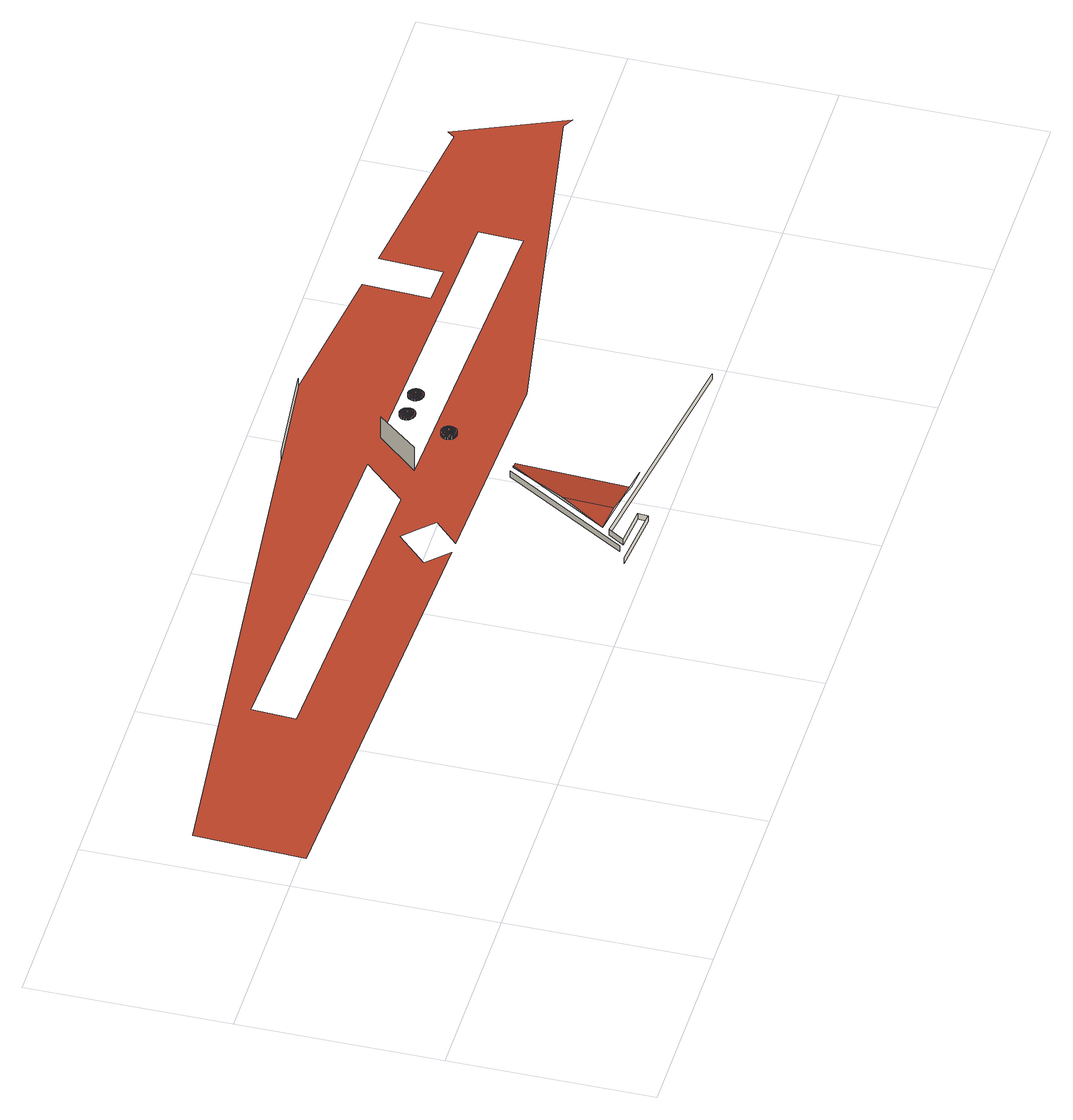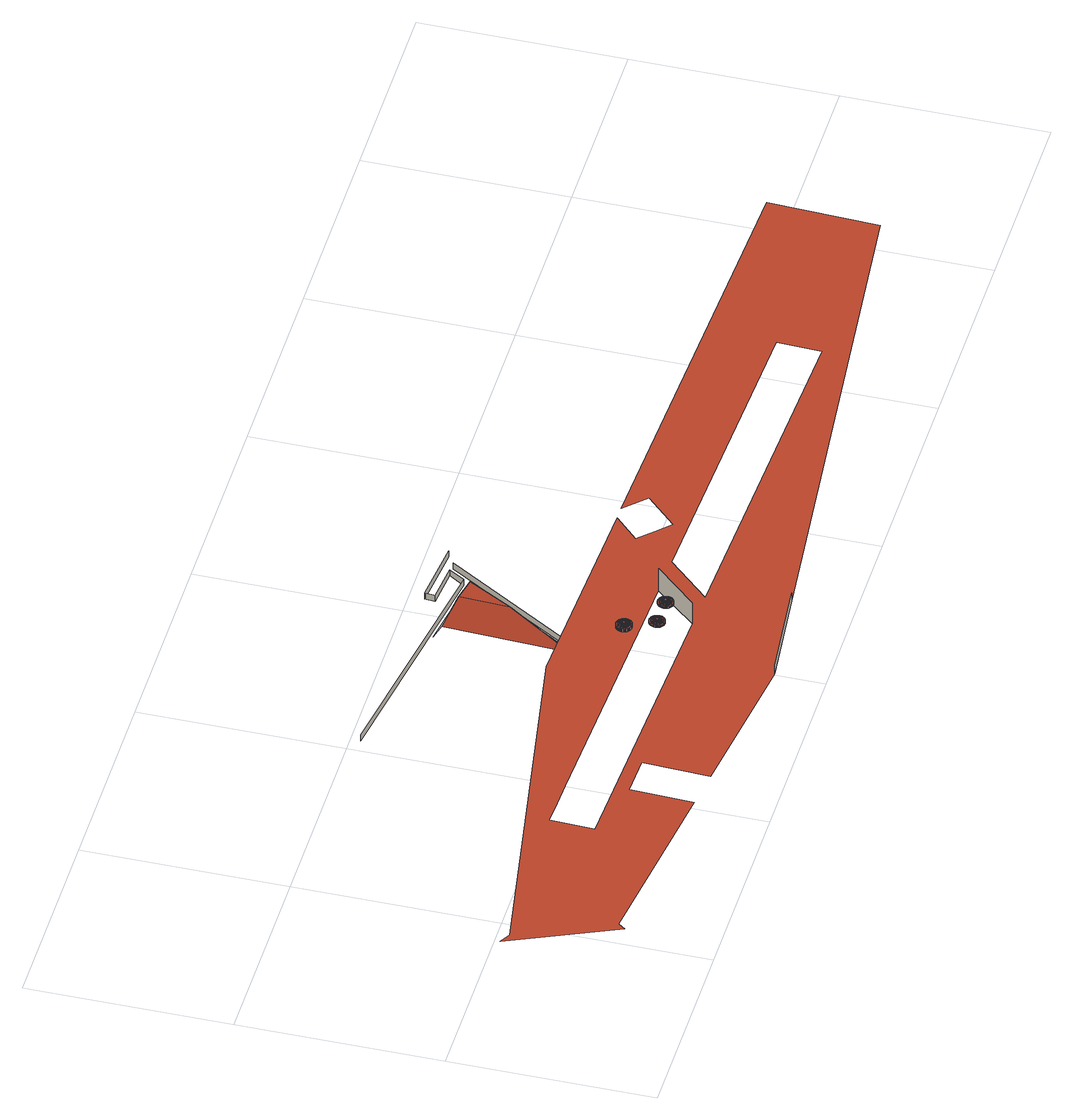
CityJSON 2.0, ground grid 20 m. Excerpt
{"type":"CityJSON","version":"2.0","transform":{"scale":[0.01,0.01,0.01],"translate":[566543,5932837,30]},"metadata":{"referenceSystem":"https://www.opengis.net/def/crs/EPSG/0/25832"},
"CityObjects":{
"building1":{"type":"Building","attributes":{"Grundfläche 2D":"5104.274283","Grundhöhe NN":"4.887"},"children":["building1-1","building1-2","building1-3","building1-4","building1-5","building1-6"],"geometry":[{"type":"MultiSurface","lod":"3","boundaries":[[[0,1,2,3]],[[4,5,6,7]],[[3,8,9,0]],[[7,9,8,4]],[[10,11,12]],[[10,12,13]],[[14,15,16,17]],[[10,13,18]],[[19,20,21,18,13,12,11]],[[1,22,23,24,25,2]],[[19,11,26]],[[21,27,18]],[[28,29,30,31]],[[32,33,34,35,36,37,38,39,40,41,42,43,44,45,46,47,48,49,50,51],[52,53,54,55],[56,57,58,59,29,28]],[[60,61,51,50]]],"semantics":{"surfaces":[{"type":"WallSurface"},{"type":"RoofSurface"}],"values":[0,0,0,0,0,1,0,0,1,0,0,0,0,1,0]}}]},
"building1-1":{"type":"BuildingInstallation","parents":["building1"],"geometry":[{"type":"MultiSurface","lod":"3","boundaries":[[[62,63,64,65,66,67,68,69,70,71,72,73,74,75,76,77,78,79,80,81,82,83,84,85,86,87,88,89,90,91,92,93,94,95,96,97,98,99,100,101,102,103,104,105,106,107,108,109,110,111,112,113,114,115,116,117,118,119,120,121,122,123,124,125,126,127,128,129,130,131,132,133,134,135,136,137,138,139,140],[141,142,143,144,145,146,147,148,149,150,151,152,153,154,155,156,157,158,159,160,161,162,163,164,165,166,167,168,169,170,171,172,173,174,175,176,177,178,179,180]],[[181,182,183,71,70,69]],[[183,184,72,71]],[[184,185,73,72]],[[186,187,188,67,66,65]],[[188,189,68,67]],[[189,181,69,68]],[[185,190,74,73]],[[190,191,75,74]],[[191,192,193,77,76,75]],[[193,194,78,77]],[[194,195,79,78]],[[195,196,197,81,80,79]],[[197,198,82,81]],[[198,199,83,82]],[[199,200,84,83]],[[200,201,85,84]],[[201,202,203,87,86,85]],[[203,204,88,87]],[[204,205,89,88]],[[205,206,90,89]],[[206,207,91,90]],[[207,208,92,91]],[[208,209,93,92]],[[209,210,94,93]],[[210,211,212,96,95,94]],[[212,213,214,98,97,96]],[[214,215,99,98]],[[215,216,100,99]],[[216,217,101,100]],[[217,218,102,101]],[[218,219,103,102]],[[219,220,104,103]],[[220,221,222,106,105,104]],[[222,223,224,108,107,106]],[[224,225,226,110,109,108]],[[226,227,111,110]],[[227,228,112,111]],[[228,229,113,112]],[[229,230,114,113]],[[230,231,232,116,115,114]],[[232,233,117,116]],[[233,234,118,117]],[[234,235,236,120,119,118]],[[236,237,238,122,121,120]],[[238,239,240,124,123,122]],[[240,241,242,126,125,124]],[[242,243,127,126]],[[243,244,128,127]],[[244,245,246,130,129,128]],[[246,247,131,130]],[[247,248,132,131]],[[248,249,250,134,133,132]],[[250,251,252,136,135,134]],[[252,253,254,138,137,136]],[[254,255,139,138]],[[255,256,140,139]],[[256,257,62,140]],[[257,258,63,62]],[[258,259,64,63]],[[259,186,65,64]]],"semantics":{"surfaces":[{"type":"RoofSurface"},{"type":"WallSurface"}],"values":[0,1,1,1,1,1,1,1,1,1,1,1,1,1,1,1,1,1,1,1,1,1,1,1,1,1,1,1,1,1,1,1,1,1,1,1,1,1,1,1,1,1,1,1,1,1,1,1,1,1,1,1,1,1,1,1,1,1,1,1,1]}}]},
"building1-2":{"type":"BuildingInstallation","parents":["building1"],"geometry":[{"type":"MultiSurface","lod":"3","boundaries":[[[260,261,262,263,264]],[[265,260,266,267]],[[264,266,260]],[[261,268,269,270,262]],[[268,271,272,273,269]],[[271,274,275,276,272]],[[274,277,278,279,275]],[[277,280,281,282,278]],[[280,283,284,285,281]],[[283,286,287,288,284]],[[287,286,289,290,291]],[[289,292,293,294,290]],[[292,295,296,297,293]],[[296,295,298,299,300]],[[298,301,302,303,299]],[[301,304,305,306,302]],[[304,307,308,309,305]],[[307,310,311,308]],[[310,312,313,314]],[[310,314,311]],[[313,312,315,316,317]],[[316,315,318,319,320]],[[318,321,322,323,319]],[[321,324,325,326,322]],[[324,327,328,329,325]],[[327,330,331,332,328]],[[330,333,334,335,331]],[[334,333,336,337,338]],[[336,339,340,341,337]],[[339,342,343,344,340]],[[342,345,346,347,343]],[[345,348,349,350,346]],[[349,348,351,352,353]],[[351,354,355,356,352]],[[354,357,358,359,355]],[[357,360,361,362,358]],[[360,363,364,365,361]],[[364,363,366,367,368]],[[366,369,370,367]],[[370,369,371,372,373]],[[371,374,375,376,372]],[[375,374,265,267,377]],[[264,263,262,378,379]],[[262,270,269,380,378]],[[269,273,272,381,380]],[[276,275,382,381,272]],[[279,278,383,382,275]],[[282,281,384,383,278]],[[281,285,284,385,384]],[[284,288,287,386,385]],[[291,290,387,386,287]],[[290,294,297,388,387]],[[293,297,294]],[[297,296,389,388]],[[300,299,303,390,389,296]],[[303,302,391,390]],[[306,305,392,391,302]],[[309,308,393,392,305]],[[308,311,314,394,393]],[[314,313,395,394]],[[317,316,396,395,313]],[[320,319,397,396,316]],[[323,322,326,398,397,319]],[[326,325,399,398]],[[329,328,400,399,325]],[[332,331,401,400,328]],[[335,334,402,401,331]],[[338,337,403,402,334]],[[341,340,404,403,337]],[[344,343,405,404,340]],[[347,346,406,405,343]],[[350,349,407,406,346]],[[353,352,408,407,349]],[[356,355,409,408,352]],[[355,359,358,410,409]],[[362,361,411,410,358]],[[361,365,364,412,411]],[[368,367,413,412,364]],[[367,370,414,413]],[[373,372,415,414,370]],[[376,375,416,415,372]],[[375,377,267,417,416]],[[266,264,379,417,267]],[[416,417,379,378,380,381,382,383,384,385,386,387,388,389,390,391,392,393,394,395,396,397,398,399,400,401,402,403,404,405,406,407,408,409,410,411,412,413,414,415]],[[261,260,175,174]],[[268,261,174,173]],[[374,371,178,177]],[[265,374,177,176]],[[260,265,176,175]],[[271,268,173,172]],[[274,271,172,171]],[[277,274,171,170]],[[280,277,170,169]],[[283,280,169,168]],[[286,283,168,167]],[[289,286,167,166]],[[292,289,166,165]],[[295,292,165,164]],[[298,295,164,163]],[[301,298,163,162]],[[304,301,162,161]],[[307,304,161,160]],[[310,307,160,159]],[[312,310,159,158]],[[315,312,158,157]],[[318,315,157,156]],[[321,318,156,155]],[[324,321,155,154]],[[327,324,154,153]],[[330,327,153,152]],[[333,330,152,151]],[[336,333,151,150]],[[339,336,150,149]],[[342,339,149,148]],[[345,342,148,147]],[[348,345,147,146]],[[351,348,146,145]],[[354,351,145,144]],[[357,354,144,143]],[[360,357,143,142]],[[363,360,142,141]],[[366,363,141,180]],[[369,366,180,179]],[[371,369,179,178]]],"semantics":{"surfaces":[{"type":"RoofSurface"},{"type":"WallSurface"}],"values":[0,0,0,0,0,0,0,0,0,0,0,0,0,0,0,0,0,0,0,0,0,0,0,0,0,0,0,0,0,0,0,0,0,0,0,0,0,0,0,0,0,0,0,0,0,0,0,0,0,0,0,0,0,0,0,0,0,0,0,0,0,0,0,0,0,0,0,0,0,0,0,0,0,0,0,0,0,0,0,0,0,0,0,0,1,1,1,1,1,1,1,1,1,1,1,1,1,1,1,1,1,1,1,1,1,1,1,1,1,1,1,1,1,1,1,1,1,1,1,1,1,1,1,1]}}]},
"building1-3":{"type":"BuildingInstallation","parents":["building1"],"geometry":[{"type":"MultiSurface","lod":"3","boundaries":[[[418,419,420,421,422]],[[423,418,424,425]],[[422,426,418]],[[418,426,424]],[[419,427,428,429,420]],[[427,430,431,432,428]],[[430,433,434,435,431]],[[434,433,436,437,438]],[[436,439,440,437]],[[440,439,441,442,443]],[[441,444,445,446,442]],[[444,447,448,449,445]],[[447,450,451,452,448]],[[450,453,454,455,451]],[[454,453,456,457,458]],[[456,459,460,461,457]],[[460,459,462,463,464]],[[463,462,465,466,467]],[[465,468,469,470,466]],[[469,468,471,472,473]],[[474,475,476,471]],[[471,476,472]],[[474,477,478,479,475]],[[478,477,480,481,482]],[[480,483,484,485,481]],[[484,483,486,487,488]],[[486,489,490,491,487]],[[489,492,493,494,490]],[[492,495,496,497,493]],[[495,498,499,500,496]],[[498,501,502,503,499]],[[502,501,504,505,506]],[[505,504,507,508,509]],[[507,510,511,512,508]],[[510,513,514,515,511]],[[513,516,517,518,514]],[[516,519,520,521,517]],[[519,522,523,524,520]],[[522,525,526,527,523]],[[525,528,529,530,526]],[[528,531,532,533,529]],[[532,531,534,535,536]],[[535,534,423,425,537]],[[421,420,538,539,422]],[[420,429,428,540,538]],[[432,431,541,540,428]],[[435,434,542,541,431]],[[434,438,437,543,542]],[[437,440,544,543]],[[443,442,545,544,440]],[[446,445,546,545,442]],[[449,448,547,546,445]],[[448,452,451,548,547]],[[455,454,549,548,451]],[[458,457,550,549,454]],[[461,460,551,550,457]],[[464,463,467,552,553,551,460]],[[466,552,467]],[[470,469,554,552,466]],[[473,472,555,554,469]],[[476,475,479,556,557,555,472]],[[478,482,556,479]],[[482,481,558,556]],[[485,484,559,558,481]],[[488,487,560,559,484]],[[487,491,490,561,560]],[[494,493,562,561,490]],[[497,496,563,562,493]],[[496,500,499,503,564,563]],[[503,502,565,564]],[[506,505,566,565,502]],[[509,508,567,566,505]],[[512,511,568,567,508]],[[511,515,514,569,568]],[[514,518,517,570,569]],[[521,520,571,570,517]],[[524,523,572,571,520]],[[527,526,573,572,523]],[[530,529,574,573,526]],[[529,533,532,575,574]],[[536,535,576,575,532]],[[537,425,577,576,535]],[[424,426,422,539,577,425]],[[576,577,539,538,540,541,542,543,544,545,546,547,548,549,550,551,553,552,554,555,557,556,558,559,560,561,562,563,564,565,566,567,568,569,570,571,572,573,574,575]],[[459,456,578,579]],[[462,459,579,580]],[[465,462,580,581]],[[468,465,581,582]],[[471,468,582,583]],[[419,418,584,585]],[[427,419,585,586]],[[534,531,587,588]],[[423,534,588,589]],[[418,423,589,584]],[[430,427,586,590]],[[433,430,590,591]],[[436,433,591,592]],[[439,436,592,593]],[[441,439,593,594]],[[444,441,594,595]],[[447,444,595,596]],[[450,447,596,597]],[[453,450,597,598]],[[456,453,598,578]],[[474,471,583,599]],[[477,474,599,600]],[[480,477,600,601]],[[483,480,601,602]],[[486,483,602,603]],[[489,486,603,604]],[[492,489,604,605]],[[495,492,605,606]],[[498,495,606,607]],[[501,498,607,608]],[[504,501,608,609]],[[507,504,609,610]],[[510,507,610,611]],[[510,611,612,513]],[[516,513,612,613]],[[519,516,613,614]],[[522,519,614,615]],[[525,522,615,616]],[[528,525,616,617]],[[531,528,617,587]]],"semantics":{"surfaces":[{"type":"RoofSurface"},{"type":"WallSurface"}],"values":[0,0,0,0,0,0,0,0,0,0,0,0,0,0,0,0,0,0,0,0,0,0,0,0,0,0,0,0,0,0,0,0,0,0,0,0,0,0,0,0,0,0,0,0,0,0,0,0,0,0,0,0,0,0,0,0,0,0,0,0,0,0,0,0,0,0,0,0,0,0,0,0,0,0,0,0,0,0,0,0,0,0,0,0,1,1,1,1,1,1,1,1,1,1,1,1,1,1,1,1,1,1,1,1,1,1,1,1,1,1,1,1,1,1,1,1,1,1,1,1,1,1,1,1]}}]},
"building1-4":{"type":"BuildingInstallation","parents":["building1"],"geometry":[{"type":"MultiSurface","lod":"3","boundaries":[[[618,619,620,621,622,623,624,625,626,627,628,629,630,631,632,633,634,635,636,637,638,639,640,641,642,643,644,645,646,647,648,649,650,651,652,653,654,655,656,657,658,659,660,661,662,663,664,665,666,667,668,669,670,671,672,673,674,675,676,677,678,679,680,681,682,683,684,685,686,687,688,689,690,691,692,693,694,695,696],[617,616,615,614,613,612,611,610,609,608,607,606,605,604,603,602,601,600,599,583,582,581,580,579,578,598,597,596,595,594,593,592,591,590,586,585,584,589,588,587]],[[697,698,699,623,622,621]],[[699,700,624,623]],[[700,701,625,624]],[[702,703,704,696,695,694]],[[704,705,706,619,618,696]],[[706,707,620,619]],[[707,697,621,620]],[[701,708,709,627,626,625]],[[709,710,628,627]],[[710,711,629,628]],[[711,712,713,631,630,629]],[[713,714,632,631]],[[714,715,633,632]],[[715,716,634,633]],[[635,634,716,717]],[[717,718,636,635]],[[719,720,721,639,638,637]],[[721,722,723,641,640,639]],[[723,724,725,643,642,641]],[[725,726,644,643]],[[726,727,645,644]],[[727,728,646,645]],[[718,719,637,636]],[[728,729,647,646]],[[729,730,648,647]],[[730,731,649,648]],[[731,732,650,649]],[[732,733,651,650]],[[733,734,735,653,652,651]],[[735,736,654,653]],[[736,737,655,654]],[[737,738,656,655]],[[738,739,657,656]],[[739,740,741,659,658,657]],[[741,742,660,659]],[[742,743,661,660]],[[743,744,745,663,662,661]],[[745,746,664,663]],[[746,747,665,664]],[[747,748,666,665]],[[748,749,667,666]],[[749,750,751,669,668,667]],[[751,752,753,671,670,669]],[[753,754,672,671]],[[754,755,673,672]],[[755,756,674,673]],[[756,757,675,674]],[[757,758,759,677,676,675]],[[759,760,761,679,678,677]],[[761,762,680,679]],[[681,680,762,763]],[[763,764,765,683,682,681]],[[765,766,684,683]],[[766,767,685,684]],[[767,768,686,685]],[[768,769,687,686]],[[769,770,688,687]],[[770,771,689,688]],[[771,772,690,689]],[[772,773,774,692,691,690]],[[774,775,702,694,693,692]]],"semantics":{"surfaces":[{"type":"RoofSurface"},{"type":"WallSurface"}],"values":[0,1,1,1,1,1,1,1,1,1,1,1,1,1,1,1,1,1,1,1,1,1,1,1,1,1,1,1,1,1,1,1,1,1,1,1,1,1,1,1,1,1,1,1,1,1,1,1,1,1,1,1,1,1,1,1,1,1,1,1,1,1]}}]},
"building1-5":{"type":"BuildingInstallation","parents":["building1"],"geometry":[{"type":"MultiSurface","lod":"3","boundaries":[[[776,777,778,779,780]],[[781,776,782,783]],[[780,784,776]],[[776,784,782]],[[777,785,786,787,778]],[[785,788,789,790,786]],[[788,791,792,793,789]],[[791,794,795,796,792]],[[794,797,798,799,795]],[[797,800,801,802,798]],[[801,800,803,804,805]],[[804,803,806,807,808]],[[806,809,810,811,807]],[[809,812,813,814,810]],[[813,812,815,816,817]],[[815,818,819,820,816]],[[818,821,822,823,819]],[[821,824,825,826,822]],[[824,827,828,829,825]],[[827,830,831,832,828]],[[831,830,833,834,835]],[[833,836,837,838,834]],[[836,839,840,841,837]],[[839,842,843,844,840]],[[843,842,845,846,847]],[[845,848,849,850,846]],[[848,851,852,853,849]],[[852,851,854,855,856]],[[855,854,857,858,859]],[[857,860,861,862,858]],[[860,863,864,865,861]],[[863,866,867,868,864]],[[867,866,869,870,871]],[[869,872,873,874,870]],[[872,875,876,877,873]],[[875,878,879,880,876]],[[878,881,882,883,879]],[[882,881,884,885,886]],[[884,887,888,885]],[[888,887,889,890,891]],[[889,892,893,894,890]],[[892,781,783,895,893]],[[780,779,778,896,897]],[[778,787,786,898,896]],[[790,789,899,898,786]],[[793,792,900,899,789]],[[796,795,901,900,792]],[[795,799,798,902,901]],[[798,802,801,903,902]],[[805,804,904,903,801]],[[808,807,905,904,804]],[[807,811,814,906,905]],[[810,814,811]],[[814,813,907,906]],[[817,816,820,908,907,813]],[[820,819,909,908]],[[819,823,822,910,909]],[[826,825,911,910,822]],[[825,829,828,912,911]],[[828,832,831,913,912]],[[831,835,834,914,913]],[[838,837,915,914,834]],[[841,840,916,915,837]],[[844,843,917,916,840]],[[847,846,918,917,843]],[[846,850,849,919,918]],[[853,852,856,920,921,919,849]],[[855,920,856]],[[855,859,858,922,920]],[[862,861,923,922,858]],[[865,864,924,923,861]],[[868,867,925,924,864]],[[871,870,926,925,867]],[[874,873,927,926,870]],[[873,877,876,928,927]],[[880,879,929,928,876]],[[879,883,882,930,929]],[[882,886,885,931,930]],[[885,888,932,931]],[[891,890,933,932,888]],[[890,894,893,934,933]],[[895,783,935,934,893]],[[783,782,784,780,897,935]],[[928,929,930,931,932,933,934,935,897,896,898,899,900,901,902,903,904,905,906,907,908,909,910,911,912,913,914,915,916,917,918,919,921,920,922,923,924,925,926,927]],[[788,785,936,937]],[[791,788,937,938]],[[794,791,938,939]],[[797,794,939,940]],[[800,797,940,941]],[[777,776,942,943]],[[785,777,943,936]],[[892,889,944,945]],[[781,892,945,946]],[[776,781,946,942]],[[803,800,941,947]],[[806,803,947,948]],[[809,806,948,949]],[[812,809,949,950]],[[815,812,950,951]],[[818,815,951,952]],[[821,818,952,953]],[[824,821,953,954]],[[827,824,954,955]],[[830,827,955,956]],[[833,830,956,957]],[[836,833,957,958]],[[839,836,958,959]],[[842,839,959,960]],[[845,842,960,961]],[[848,845,961,962]],[[851,848,962,963]],[[854,851,963,964]],[[857,854,964,965]],[[860,857,965,966]],[[863,860,966,967]],[[866,863,967,968]],[[869,866,968,969]],[[872,869,969,970]],[[875,872,970,971]],[[878,875,971,972]],[[881,878,972,973]],[[884,881,973,974]],[[887,884,974,975]],[[889,887,975,944]]],"semantics":{"surfaces":[{"type":"RoofSurface"},{"type":"WallSurface"}],"values":[0,0,0,0,0,0,0,0,0,0,0,0,0,0,0,0,0,0,0,0,0,0,0,0,0,0,0,0,0,0,0,0,0,0,0,0,0,0,0,0,0,0,0,0,0,0,0,0,0,0,0,0,0,0,0,0,0,0,0,0,0,0,0,0,0,0,0,0,0,0,0,0,0,0,0,0,0,0,0,0,0,0,0,0,1,1,1,1,1,1,1,1,1,1,1,1,1,1,1,1,1,1,1,1,1,1,1,1,1,1,1,1,1,1,1,1,1,1,1,1,1,1,1,1]}}]},
"building1-6":{"type":"BuildingInstallation","parents":["building1"],"geometry":[{"type":"MultiSurface","lod":"3","boundaries":[[[976,977,978,979,980,981,982,983,984,985,986,987,988,989,990,991,992,993,994,995,996,997,998,999,1000,1001,1002,1003,1004,1005,1006,1007,1008,1009,1010,1011,1012,1013,1014,1015,1016,1017,1018,1019,1020,1021,1022,1023,1024,1025,1026,1027,1028,1029,1030,1031,1032,1033,1034,1035,1036,1037,1038,1039,1040,1041,1042,1043,1044,1045,1046,1047,1048,1049,1050,1051,1052,1053,1054,1055],[973,972,971,970,969,968,967,966,965,964,963,962,961,960,959,958,957,956,955,954,953,952,951,950,949,948,947,941,940,939,938,937,936,943,942,946,945,944,975,974]],[[984,983,1056,1057]],[[985,984,1057,1058]],[[986,985,1058,1059]],[[987,986,1059,1060]],[[1061,981,980,979,1062,1063]],[[982,981,1061,1064]],[[983,982,1064,1056]],[[1065,989,988,987,1060,1066]],[[1067,991,990,989,1065,1068]],[[992,991,1067,1069]],[[993,992,1069,1070]],[[1071,995,994,993,1070,1072]],[[996,995,1071,1073]],[[997,996,1073,1074]],[[1075,999,998,997,1074,1076]],[[1077,1001,1000,999,1075,1078]],[[1079,1003,1002,1001,1077,1080]],[[1081,1005,1004,1003,1079,1082]],[[1083,1007,1006,1005,1081,1084]],[[1008,1007,1083,1085]],[[1009,1008,1085,1086]],[[1087,1011,1010,1009,1086,1088]],[[1012,1011,1087,1089]],[[1013,1012,1089,1090]],[[1014,1013,1090,1091]],[[1015,1014,1091,1092]],[[1016,1015,1092,1093]],[[1017,1016,1093,1094]],[[1095,1019,1018,1017,1094,1096]],[[1097,1021,1020,1019,1095,1098]],[[1022,1021,1097,1099]],[[1023,1022,1099,1100]],[[1024,1023,1100,1101]],[[1025,1024,1101,1102]],[[1026,1025,1102,1103]],[[1027,1026,1103,1104]],[[1028,1027,1104,1105]],[[1029,1028,1105,1106]],[[1107,1031,1030,1029,1106,1108]],[[1032,1031,1107,1109]],[[1033,1032,1109,1110]],[[1111,1035,1034,1033,1110,1112]],[[1113,1037,1036,1035,1111,1114]],[[1038,1037,1113,1115]],[[1039,1038,1115,1116]],[[1117,1041,1040,1039,1116,1118]],[[1042,1041,1117,1119]],[[1043,1042,1119,1120]],[[1121,1045,1044,1043,1120,1122]],[[1046,1045,1121,1123]],[[1047,1046,1123,1124]],[[1125,1049,1048,1047,1124,1126]],[[1050,1049,1125,1127]],[[1051,1050,1127,1128]],[[1129,1053,1052,1051,1128,1130]],[[1054,1053,1129,1131]],[[1055,1054,1131,1132]],[[976,1055,1132,1133]],[[977,976,1133,1134]],[[978,977,1134,1135]],[[979,978,1135,1062]]],"semantics":{"surfaces":[{"type":"RoofSurface"},{"type":"WallSurface"}],"values":[0,1,1,1,1,1,1,1,1,1,1,1,1,1,1,1,1,1,1,1,1,1,1,1,1,1,1,1,1,1,1,1,1,1,1,1,1,1,1,1,1,1,1,1,1,1,1,1,1,1,1,1,1,1,1,1,1,1,1,1,1,1]}}]}
},
"vertices":[
[5410,289,73],[5509,450,73],[5509,450,141],[5410,289,141],[5785,155,141],[5160,215,141],[5160,215,73],[5785,155,73],[5794,252,141],[5794,252,73],[5523,511,141],[5973,443,141],[5781,472,168],[5803,966,168],[6069,1530,73],[5312,298,73],[5312,298,141],[6069,1530,141],[6011,1304,141],[6164,415,114],[6214,1524,114],[6148,1527,123],[5514,449,73],[7858,99,73],[7858,99,141],[5514,449,141],[6356,386,141],[6148,1527,141],[5894,2711,430],[5531,2295,430],[5531,2295,702],[5894,2711,680],[61,2934,430],[18,1851,430],[4503,1671,430],[4294,1880,430],[4600,2186,430],[4736,2050,430],[4875,1911,430],[4880,1906,430],[4639,1665,430],[6826,1578,430],[10539,2217,430],[10650,2158,430],[10190,3214,430],[10136,3142,430],[8314,3373,430],[8289,2749,430],[7898,2764,430],[7924,3423,430],[6385,3618,430],[5357,3507,430],[5104,2312,430],[1887,2441,430],[1905,2871,430],[5502,2726,430],[8908,2590,430],[8891,2160,430],[8650,2170,430],[8394,2180,430],[6385,3618,531],[5357,3507,531],
[6009,2545,709],[6007,2546,709],[5999,2550,709],[5996,2551,709],[5987,2553,709],[5985,2554,709],[5975,2554,709],[5973,2554,709],[5964,2554,709],[5961,2553,709],[5952,2551,709],[5950,2551,709],[5941,2547,709],[5939,2546,709],[5931,2541,709],[5929,2540,709],[5922,2533,709],[5920,2532,709],[5914,2525,709],[5912,2523,709],[5907,2515,709],[5906,2513,709],[5903,2504,709],[5902,2502,709],[5899,2493,709],[5899,2490,709],[5898,2483,709],[5898,2479,709],[5899,2467,709],[5900,2465,709],[5902,2455,709],[5903,2453,709],[5906,2444,709],[5908,2442,709],[5913,2434,709],[5914,2433,709],[5920,2425,709],[5922,2424,709],[5930,2418,709],[5931,2417,709],[5940,2412,709],[5942,2411,709],[5951,2407,709],[5953,2407,709],[5962,2404,709],[5964,2404,709],[5974,2404,709],[5976,2404,709],[5986,2404,709],[5988,2405,709],[5997,2407,709],[5999,2408,709],[6008,2412,709],[6010,2413,709],[6018,2418,709],[6020,2420,709],[6027,2426,709],[6029,2428,709],[6035,2435,709],[6036,2437,709],[6041,2445,709],[6042,2447,709],[6045,2456,709],[6046,2458,709],[6048,2468,709],[6048,2470,709],[6049,2479,709],[6048,2489,709],[6048,2491,709],[6046,2500,709],[6045,2503,709],[6042,2512,709],[6041,2514,709],[6035,2522,709],[6034,2524,709],[6028,2531,709],[6027,2533,709],[6019,2539,709],[6018,2540,709],[6021,2514,709],[6026,2506,709],[6030,2498,709],[6032,2489,709],[6033,2479,709],[6032,2470,709],[6030,2461,709],[6027,2452,709],[6022,2444,709],[6016,2437,709],[6009,2431,709],[6001,2426,709],[5992,2423,709],[5983,2420,709],[5974,2420,709],[5965,2420,709],[5956,2422,709],[5947,2426,709],[5939,2431,709],[5932,2437,709],[5926,2444,709],[5921,2452,709],[5917,2460,709],[5915,2469,709],[5914,2479,709],[5915,2488,709],[5917,2497,709],[5921,2506,709],[5925,2514,709],[5931,2521,709],[5938,2527,709],[5946,2532,709],[5955,2535,709],[5964,2538,709],[5973,2538,709],[5982,2538,709],[5992,2536,709],[6000,2532,709],[6008,2527,709],[6015,2521,709],[5973,2554,688],[5964,2554,688],[5961,2553,688],[5952,2551,688],[5950,2551,688],[5996,2551,688],[5987,2553,688],[5985,2554,688],[5975,2554,688],[5941,2547,688],[5939,2546,688],[5931,2541,688],[5929,2540,688],[5922,2533,689],[5920,2532,689],[5914,2525,689],[5912,2523,689],[5907,2515,690],[5906,2513,690],[5903,2504,690],[5902,2502,690],[5899,2493,691],[5899,2490,691],[5898,2483,691],[5898,2479,692],[5899,2467,692],[5900,2465,692],[5902,2455,693],[5903,2453,693],[5906,2444,693],[5908,2442,694],[5913,2434,694],[5914,2433,694],[5920,2425,694],[5922,2424,694],[5930,2418,695],[5931,2417,695],[5940,2412,695],[5942,2411,695],[5951,2407,695],[5953,2407,695],[5962,2404,695],[5964,2404,695],[5974,2404,695],[5976,2404,695],[5986,2404,695],[5988,2405,695],[5997,2407,695],[5999,2408,695],[6008,2412,695],[6010,2413,695],[6018,2418,694],[6020,2420,694],[6027,2426,694],[6029,2428,694],[6035,2435,694],[6036,2437,694],[6041,2445,693],[6042,2447,693],[6045,2456,692],[6046,2458,692],[6048,2468,692],[6048,2470,692],[6049,2479,691],[6048,2489,691],[6048,2491,691],[6046,2500,690],[6045,2503,690],[6042,2512,690],[6041,2514,690],[6035,2522,689],[6034,2524,689],[6028,2531,689],[6027,2533,688],[6019,2539,688],[6018,2540,688],[6009,2545,688],[6007,2546,688],[5999,2550,688],
[5973,2538,721],[5964,2538,721],[5967,2517,729],[5969,2517,729],[5973,2517,729],[5982,2538,721],[5975,2517,729],[5979,2517,729],[5955,2535,721],[5962,2515,729],[5963,2516,729],[5946,2532,721],[5956,2513,729],[5958,2514,729],[5938,2527,721],[5951,2510,729],[5952,2511,729],[5931,2521,721],[5946,2506,729],[5948,2507,729],[5925,2514,721],[5943,2501,729],[5944,2503,729],[5921,2506,721],[5939,2496,729],[5940,2498,729],[5917,2497,721],[5937,2491,729],[5938,2492,729],[5915,2488,721],[5936,2485,729],[5936,2487,729],[5914,2479,721],[5935,2479,729],[5935,2480,729],[5915,2469,721],[5936,2473,729],[5935,2477,729],[5917,2460,721],[5937,2467,729],[5936,2471,729],[5921,2452,721],[5940,2462,729],[5938,2465,729],[5926,2444,721],[5943,2456,729],[5941,2460,729],[5932,2437,721],[5947,2452,729],[5944,2455,729],[5939,2431,721],[5951,2448,729],[5947,2426,721],[5956,2445,729],[5953,2447,729],[5956,2422,721],[5962,2443,729],[5958,2444,729],[5965,2420,721],[5968,2441,729],[5964,2442,729],[5974,2420,721],[5974,2441,729],[5969,2441,729],[5983,2420,721],[5980,2441,729],[5976,2441,729],[5992,2423,721],[5985,2443,729],[5981,2442,729],[6001,2426,721],[5991,2445,729],[5987,2443,729],[6009,2431,721],[5996,2448,729],[5993,2446,729],[6016,2437,721],[6001,2452,729],[5997,2449,729],[6022,2444,721],[6005,2457,729],[6002,2453,729],[6027,2452,721],[6008,2462,729],[6006,2458,729],[6030,2461,721],[6010,2467,729],[6008,2463,729],[6032,2470,721],[6011,2473,729],[6010,2469,729],[6033,2479,721],[6012,2479,729],[6011,2475,729],[6032,2489,721],[6011,2485,729],[6011,2483,729],[6030,2498,721],[6010,2491,729],[6010,2489,729],[6026,2506,721],[6007,2496,729],[6008,2495,729],[6021,2514,721],[6004,2502,729],[6005,2500,729],[6015,2521,721],[6000,2506,729],[6002,2505,729],[6008,2527,721],[5996,2510,729],[6000,2532,721],[5991,2513,729],[5992,2512,729],[5992,2536,721],[5985,2515,729],[5987,2515,729],[5981,2516,729],[5971,2495,732],[5973,2495,732],[5969,2494,732],[5966,2493,732],[5964,2492,732],[5962,2490,732],[5961,2488,732],[5959,2486,732],[5958,2484,732],[5958,2481,732],[5958,2479,732],[5958,2476,732],[5958,2474,732],[5959,2472,732],[5961,2470,732],[5962,2468,732],[5964,2466,732],[5966,2465,732],[5969,2464,732],[5971,2463,732],[5974,2463,732],[5976,2463,732],[5979,2464,732],[5981,2465,732],[5983,2466,732],[5985,2468,732],[5986,2470,732],[5988,2472,732],[5989,2474,732],[5989,2477,732],[5989,2479,732],[5989,2482,732],[5989,2484,732],[5988,2486,732],[5986,2488,732],[5985,2490,732],[5983,2492,732],[5981,2493,732],[5978,2494,732],[5976,2495,732],
[6098,2178,477],[6088,2178,477],[6092,2157,485],[6094,2157,485],[6098,2157,485],[6107,2178,477],[6100,2157,485],[6104,2157,485],[6099,2157,485],[6079,2175,477],[6086,2155,485],[6088,2156,485],[6071,2172,477],[6081,2153,485],[6082,2154,485],[6063,2167,477],[6075,2150,485],[6077,2151,485],[6056,2161,477],[6071,2146,485],[6072,2147,485],[6050,2154,477],[6067,2141,485],[6045,2146,477],[6064,2136,485],[6065,2138,485],[6042,2137,477],[6062,2131,485],[6062,2132,485],[6039,2128,477],[6060,2125,485],[6061,2126,485],[6039,2119,477],[6060,2119,485],[6060,2121,485],[6040,2109,477],[6060,2113,485],[6060,2117,485],[6042,2100,477],[6062,2107,485],[6061,2111,485],[6045,2092,477],[6064,2101,485],[6062,2105,485],[6050,2084,477],[6067,2096,485],[6065,2100,485],[6056,2077,477],[6071,2092,485],[6068,2095,485],[6063,2071,477],[6076,2088,485],[6072,2091,485],[6071,2066,477],[6081,2085,485],[6077,2087,485],[6080,2062,477],[6086,2083,485],[6082,2084,485],[6089,2060,477],[6092,2081,485],[6088,2082,485],[6098,2060,477],[6098,2081,485],[6094,2081,485],[6108,2060,477],[6104,2081,485],[6100,2081,485],[6117,2063,477],[6110,2083,485],[6106,2082,485],[6125,2066,477],[6116,2085,485],[6112,2083,485],[6133,2071,477],[6121,2088,485],[6117,2086,485],[6140,2077,477],[6125,2092,485],[6122,2089,485],[6146,2084,477],[6129,2097,485],[6126,2093,485],[6151,2092,477],[6132,2102,485],[6130,2098,485],[6155,2101,477],[6134,2107,485],[6133,2103,485],[6157,2110,477],[6136,2113,485],[6135,2109,485],[6157,2119,477],[6136,2119,485],[6136,2115,485],[6157,2129,477],[6136,2125,485],[6136,2123,485],[6154,2138,477],[6134,2131,485],[6135,2129,485],[6151,2146,477],[6132,2137,485],[6133,2135,485],[6146,2154,477],[6129,2142,485],[6130,2140,485],[6140,2161,477],[6125,2146,485],[6126,2145,485],[6133,2167,477],[6120,2150,485],[6122,2149,485],[6125,2172,477],[6115,2153,485],[6117,2152,485],[6116,2175,477],[6110,2155,485],[6111,2155,485],[6106,2156,485],[6095,2135,488],[6098,2135,488],[6093,2134,488],[6091,2133,488],[6089,2132,488],[6087,2130,488],[6085,2128,488],[6084,2126,488],[6083,2124,488],[6082,2121,488],[6082,2119,488],[6082,2116,488],[6083,2114,488],[6084,2112,488],[6087,2108,488],[6085,2110,488],[6089,2106,488],[6091,2105,488],[6096,2103,488],[6093,2104,488],[6098,2103,488],[6101,2103,488],[6103,2104,488],[6105,2105,488],[6107,2106,488],[6109,2108,488],[6111,2110,488],[6112,2112,488],[6113,2114,488],[6114,2117,488],[6114,2119,488],[6114,2121,488],[6113,2124,488],[6112,2126,488],[6111,2128,488],[6109,2130,488],[6107,2132,488],[6105,2133,488],[6103,2134,488],[6100,2135,488],[6042,2100,465],[6045,2092,465],[6050,2084,465],[6056,2077,465],[6063,2071,465],[6071,2066,465],[6098,2178,465],[6088,2178,465],[6079,2175,465],[6125,2172,465],[6116,2175,465],[6107,2178,465],[6071,2172,465],[6063,2167,465],[6056,2161,465],[6050,2154,465],[6045,2146,465],[6042,2137,465],[6039,2128,465],[6039,2119,465],[6040,2109,465],[6080,2062,465],[6089,2060,465],[6098,2060,465],[6108,2060,465],[6117,2063,465],[6125,2066,465],[6133,2071,465],[6140,2077,465],[6146,2084,465],[6151,2092,465],[6155,2101,465],[6157,2110,465],[6157,2119,465],[6157,2129,465],[6154,2138,465],[6151,2146,465],[6146,2154,465],[6140,2161,465],[6133,2167,465],
[6112,2193,465],[6109,2193,465],[6100,2194,465],[6098,2194,465],[6088,2194,465],[6086,2193,465],[6077,2191,465],[6074,2191,465],[6066,2187,465],[6063,2186,465],[6055,2181,465],[6053,2180,465],[6046,2174,465],[6044,2172,465],[6038,2165,465],[6037,2163,465],[6032,2155,465],[6031,2153,465],[6027,2144,465],[6026,2142,465],[6024,2133,465],[6023,2130,465],[6023,2123,465],[6023,2119,465],[6023,2114,465],[6023,2107,465],[6024,2105,465],[6026,2095,465],[6027,2093,465],[6031,2084,465],[6032,2083,465],[6037,2074,465],[6039,2073,465],[6045,2065,465],[6047,2064,465],[6054,2058,465],[6056,2057,465],[6064,2052,465],[6066,2051,465],[6075,2047,465],[6077,2047,465],[6087,2044,465],[6089,2044,465],[6098,2043,465],[6101,2044,465],[6110,2045,465],[6112,2045,465],[6122,2047,465],[6124,2048,465],[6133,2052,465],[6134,2053,465],[6143,2058,465],[6144,2060,465],[6152,2066,465],[6153,2068,465],[6159,2075,465],[6160,2077,465],[6165,2085,465],[6166,2087,465],[6170,2096,465],[6170,2098,465],[6173,2108,465],[6173,2110,465],[6173,2119,465],[6173,2129,465],[6172,2131,465],[6170,2141,465],[6170,2143,465],[6166,2151,465],[6165,2154,465],[6159,2164,465],[6153,2171,465],[6151,2173,465],[6144,2179,465],[6142,2180,465],[6134,2185,465],[6132,2186,465],[6123,2190,465],[6121,2191,465],[6098,2194,430],[6088,2194,430],[6086,2193,430],[6077,2191,430],[6074,2191,430],[6132,2186,430],[6123,2190,430],[6121,2191,430],[6112,2193,430],[6109,2193,430],[6100,2194,430],[6066,2187,430],[6063,2186,430],[6055,2181,430],[6053,2180,430],[6046,2174,430],[6044,2172,430],[6038,2165,430],[6037,2163,430],[6032,2155,430],[6031,2153,430],[6027,2144,430],[6026,2142,430],[6024,2133,430],[6023,2130,430],[6023,2123,430],[6023,2119,430],[6023,2114,430],[6023,2107,430],[6024,2105,430],[6026,2095,430],[6027,2093,430],[6031,2084,430],[6032,2083,430],[6037,2074,430],[6039,2073,430],[6045,2065,430],[6047,2064,430],[6054,2058,430],[6056,2057,430],[6064,2052,430],[6066,2051,430],[6075,2047,430],[6077,2047,430],[6087,2044,430],[6089,2044,430],[6098,2043,430],[6101,2044,430],[6110,2045,430],[6112,2045,430],[6122,2047,430],[6124,2048,430],[6133,2052,430],[6134,2053,430],[6143,2058,430],[6144,2060,430],[6152,2066,430],[6153,2068,430],[6159,2075,430],[6160,2077,430],[6165,2085,430],[6166,2087,430],[6170,2096,430],[6170,2098,430],[6173,2108,430],[6173,2110,430],[6173,2119,430],[6173,2129,430],[6172,2131,430],[6170,2141,430],[6170,2143,430],[6166,2151,430],[6165,2154,430],[6159,2164,430],[6153,2171,430],[6151,2173,430],[6144,2179,430],[6142,2180,430],[6134,2185,430],
[6252,2532,721],[6243,2531,721],[6246,2510,729],[6248,2510,729],[6252,2511,729],[6261,2531,721],[6254,2510,729],[6258,2510,729],[6253,2510,729],[6233,2529,721],[6240,2509,729],[6242,2509,729],[6225,2525,721],[6235,2506,729],[6236,2507,729],[6217,2520,721],[6230,2503,729],[6231,2504,729],[6210,2514,721],[6225,2499,729],[6226,2500,729],[6204,2507,721],[6221,2495,729],[6222,2496,729],[6199,2499,721],[6218,2489,729],[6219,2491,729],[6196,2490,721],[6216,2484,729],[6216,2486,729],[6194,2481,721],[6214,2478,729],[6215,2480,729],[6193,2472,721],[6214,2472,729],[6214,2474,729],[6194,2463,721],[6214,2466,729],[6214,2470,729],[6196,2454,721],[6216,2460,729],[6215,2464,729],[6199,2445,721],[6218,2455,729],[6217,2459,729],[6204,2437,721],[6221,2450,729],[6219,2453,729],[6210,2430,721],[6225,2445,729],[6222,2448,729],[6218,2424,721],[6230,2441,729],[6227,2444,729],[6226,2419,721],[6235,2438,729],[6231,2440,729],[6234,2416,721],[6241,2436,729],[6237,2438,729],[6243,2414,721],[6246,2434,729],[6242,2436,729],[6253,2413,721],[6252,2434,729],[6248,2434,729],[6262,2414,721],[6258,2435,729],[6254,2434,729],[6271,2416,721],[6264,2436,729],[6260,2435,729],[6279,2420,721],[6270,2438,729],[6266,2437,729],[6287,2425,721],[6275,2442,729],[6271,2439,729],[6294,2431,721],[6279,2445,729],[6276,2443,729],[6300,2438,721],[6283,2450,729],[6281,2447,729],[6305,2446,721],[6286,2455,729],[6284,2451,729],[6309,2454,721],[6289,2461,729],[6287,2457,729],[6311,2463,721],[6290,2467,729],[6289,2462,729],[6311,2473,721],[6290,2472,729],[6290,2468,729],[6311,2482,721],[6290,2479,729],[6290,2477,729],[6308,2491,721],[6288,2484,729],[6289,2483,729],[6305,2500,721],[6286,2490,729],[6287,2488,729],[6300,2507,721],[6283,2495,729],[6284,2493,729],[6294,2514,721],[6279,2500,729],[6280,2498,729],[6287,2521,721],[6274,2503,729],[6279,2525,721],[6269,2506,729],[6271,2505,729],[6270,2529,721],[6264,2509,729],[6265,2508,729],[6260,2510,729],[6250,2488,732],[6252,2488,732],[6247,2487,732],[6245,2486,732],[6243,2485,732],[6241,2483,732],[6239,2482,732],[6238,2479,732],[6237,2477,732],[6236,2475,732],[6236,2472,732],[6237,2470,732],[6237,2467,732],[6238,2465,732],[6239,2463,732],[6241,2461,732],[6243,2459,732],[6245,2458,732],[6247,2457,732],[6250,2457,732],[6252,2457,732],[6255,2457,732],[6257,2457,732],[6259,2458,732],[6263,2461,732],[6261,2460,732],[6265,2463,732],[6266,2465,732],[6267,2467,732],[6268,2470,732],[6268,2472,732],[6268,2475,732],[6267,2477,732],[6266,2480,732],[6265,2482,732],[6263,2483,732],[6261,2485,732],[6259,2486,732],[6257,2487,732],[6255,2488,732],[6233,2529,709],[6225,2525,709],[6217,2520,709],[6210,2514,709],[6204,2507,709],[6199,2499,709],[6252,2532,709],[6243,2531,709],[6279,2525,709],[6270,2529,709],[6261,2531,709],[6196,2490,709],[6194,2481,709],[6193,2472,709],[6194,2463,709],[6196,2454,709],[6199,2445,709],[6204,2437,709],[6210,2430,709],[6218,2424,709],[6226,2419,709],[6234,2416,709],[6243,2414,709],[6253,2413,709],[6262,2414,709],[6271,2416,709],[6279,2420,709],[6287,2425,709],[6294,2431,709],[6300,2438,709],[6305,2446,709],[6309,2454,709],[6311,2463,709],[6311,2473,709],[6311,2482,709],[6308,2491,709],[6305,2500,709],[6300,2507,709],[6294,2514,709],[6287,2521,709],
[6288,2538,709],[6286,2540,709],[6277,2543,709],[6275,2544,709],[6266,2546,709],[6264,2547,709],[6254,2548,709],[6252,2548,709],[6242,2547,709],[6240,2547,709],[6231,2545,709],[6229,2544,709],[6220,2540,709],[6218,2539,709],[6209,2534,709],[6207,2533,709],[6200,2527,709],[6198,2525,709],[6192,2518,709],[6191,2516,709],[6186,2508,709],[6185,2506,709],[6181,2497,709],[6180,2495,709],[6178,2486,709],[6178,2484,709],[6177,2477,709],[6177,2472,709],[6177,2467,709],[6178,2460,709],[6178,2458,709],[6181,2449,709],[6181,2447,709],[6185,2438,709],[6186,2436,709],[6191,2428,709],[6193,2426,709],[6199,2419,709],[6201,2417,709],[6208,2411,709],[6210,2410,709],[6218,2405,709],[6220,2404,709],[6229,2400,709],[6231,2400,709],[6241,2398,709],[6243,2398,709],[6253,2397,709],[6255,2397,709],[6264,2398,709],[6267,2398,709],[6276,2401,709],[6278,2401,709],[6287,2405,709],[6289,2406,709],[6297,2412,709],[6298,2413,709],[6306,2419,709],[6307,2421,709],[6313,2428,709],[6315,2430,709],[6320,2438,709],[6320,2441,709],[6324,2449,709],[6324,2451,709],[6327,2461,709],[6327,2463,709],[6328,2473,709],[6327,2482,709],[6327,2484,709],[6324,2494,709],[6324,2496,709],[6320,2505,709],[6319,2507,709],[6314,2515,709],[6313,2517,709],[6307,2524,709],[6305,2526,709],[6298,2532,709],[6296,2534,709],[6252,2548,687],[6242,2547,687],[6240,2547,687],[6231,2545,688],[6229,2544,688],[6264,2547,687],[6275,2544,687],[6266,2546,687],[6254,2548,687],[6218,2539,688],[6220,2540,688],[6207,2533,688],[6209,2534,688],[6200,2527,688],[6198,2525,688],[6191,2516,689],[6192,2518,689],[6186,2508,690],[6185,2506,690],[6180,2495,690],[6181,2497,690],[6178,2484,691],[6178,2486,691],[6177,2472,691],[6177,2477,691],[6178,2460,692],[6177,2467,692],[6181,2449,693],[6178,2458,692],[6181,2447,693],[6185,2438,693],[6191,2428,694],[6186,2436,693],[6193,2426,694],[6199,2419,694],[6201,2417,694],[6208,2411,694],[6210,2410,695],[6218,2405,695],[6229,2400,695],[6220,2404,695],[6241,2398,695],[6231,2400,695],[6243,2398,695],[6253,2397,695],[6255,2397,695],[6264,2398,695],[6267,2398,695],[6276,2401,695],[6278,2401,695],[6287,2405,695],[6297,2412,694],[6289,2406,695],[6298,2413,694],[6306,2419,694],[6313,2428,693],[6307,2421,694],[6320,2438,693],[6315,2430,693],[6320,2441,693],[6324,2449,692],[6327,2461,692],[6324,2451,692],[6327,2463,691],[6328,2473,691],[6327,2484,690],[6327,2482,691],[6324,2494,690],[6324,2496,690],[6319,2507,689],[6320,2505,689],[6314,2515,689],[6313,2517,689],[6305,2526,688],[6307,2524,688],[6298,2532,688],[6296,2534,688],[6288,2538,688],[6286,2540,688],[6277,2543,687]
]}
